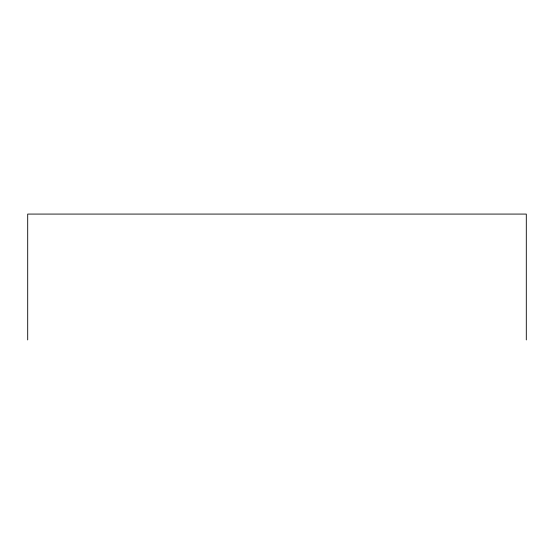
<?xml version="1.0" encoding="UTF-8"?>
<svg xmlns="http://www.w3.org/2000/svg" width="554" height="554" viewBox="0 0 554 554"><rect width="100%" height="100%" fill="white"/><g stroke="black" fill="none" stroke-linecap="round" stroke-linejoin="round"><path stroke-width="0.83" d="M526.3 339.921L526.3 214.079L27.7 214.079L27.7 339.921"/></g></svg>
